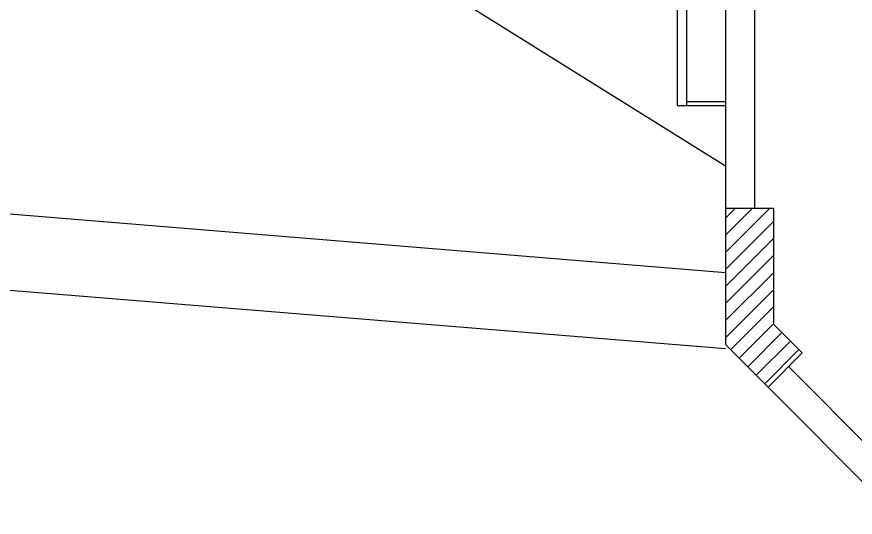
# Model space of a CAD drawing. Header units: millimetres. Extents: x 387 to 811, y 539 to 827.
# Drawn here: x 744.012 to 748.354, y 737.287 to 739.877 of the extents above; entities that cross this region are included whole.
import ezdxf

# ---------------------------------------------------------------- set-up
doc = ezdxf.new("R2010")
doc.units = ezdxf.units.MM
for name, color, linetype in [('cuvas de nível', 51, 'Continuous'), ('ESQUADRIAS', 6, 'Continuous'), ('MOBILIARIO', 3, 'Continuous'), ('parede vista', 2, 'Continuous'), ('PAREDES EM CORTE', 5, 'Continuous'), ('pilar', 4, 'Continuous')]:
    doc.layers.add(name, color=color, linetype=linetype)

msp = doc.modelspace()

# ---------------------------------------------------------------- hatches: boundary and pattern name
at = {"layer": 'pilar'}
h = msp.add_hatch(dxfattribs=at)
h.set_pattern_fill('ANSI31', color=8, scale=0.5, style=0)
h.set_pattern_definition([(45, (256.48636, 853.54146), (-0.044194174, 0.044194174), [])])
h.paths.add_polyline_path([(747.9319, 738.8855), (747.6819, 738.8855), (747.6819, 738.1819), (747.9026, 737.9612), (748.0794, 738.138), (747.9319, 738.2855)])

# ---------------------------------------------------------------- linework, layer by layer
at = {"layer": 'cuvas de nível'}
msp.add_polyline3d([(725.5555, 744.9977, 104), (730.7956, 743.6334, 104), (738.4356, 741.9434, 104), (746.0356, 740.1334, 104), (747.6819, 739.1061, 104)], dxfattribs=at)
at = {"layer": 'ESQUADRIAS', "elevation": 54}
msp.add_lwpolyline([(747.4819, 739.4189), (747.4819, 771.9694), (747.4319, 771.9694), (747.4319, 739.4189)], close=True, dxfattribs=at)
at = {"layer": 'MOBILIARIO'}
for p, q in [((725.301, 740.3858, 54), (747.6819, 738.5545, 54)), ((724.8802, 740.0189, 54), (747.6825, 738.16, 20.5879))]:
    msp.add_line(p, q, dxfattribs=at)
at = {"layer": 'parede vista'}
for p, q in [((747.4819, 739.4389, 54), (747.6819, 739.4389, 54)), ((747.4819, 739.4189, 54), (747.6819, 739.4189, 54))]:
    msp.add_line(p, q, dxfattribs=at)
at = {"layer": 'PAREDES EM CORTE'}
for p, q in [((747.6819, 739.9522, 54), (747.6819, 738.8855, 54)), ((747.8319, 739.9522, 54), (747.8319, 738.8855, 54)), ((748.009, 738.067, 54), (752.1303, 733.9239, 54)), ((747.9026, 737.9612, 54), (752.0454, 733.7966, 54))]:
    msp.add_line(p, q, dxfattribs=at)
at = {"layer": 'pilar', "elevation": 54}
msp.add_lwpolyline([(747.9026, 737.9612), (748.0794, 738.138), (747.9319, 738.2855), (747.9319, 738.8855), (747.6819, 738.8855), (747.6819, 738.1819)], close=True, dxfattribs=at)

doc.saveas('drawing.dxf')
